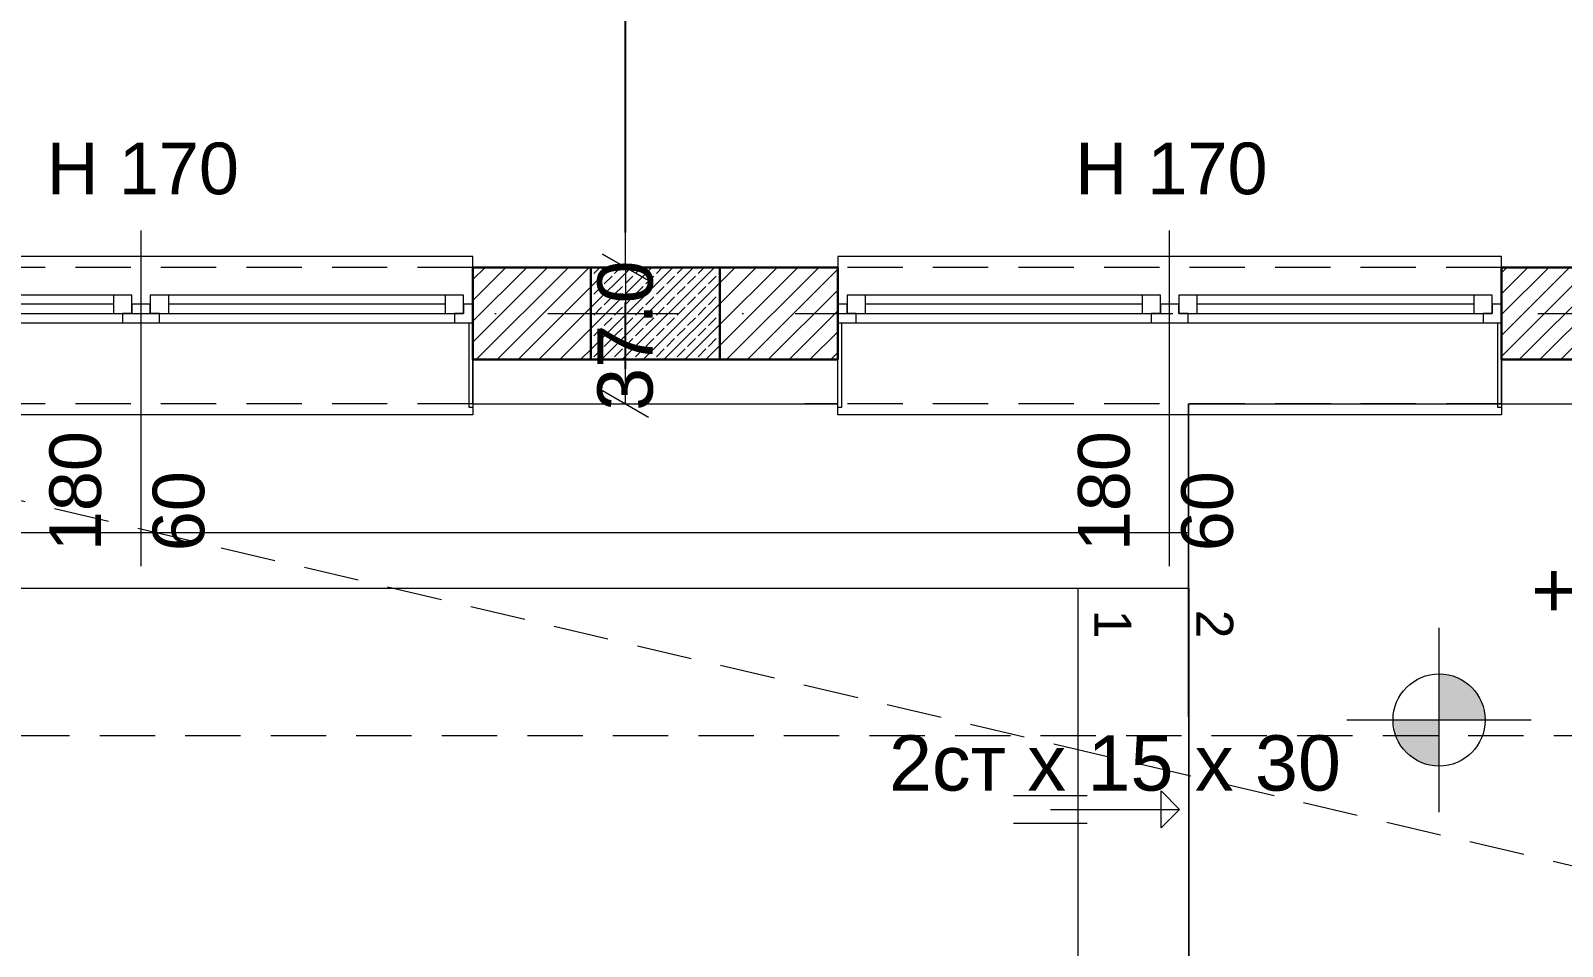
# Model space of a CAD drawing. Header units: centimetres. Extents: x 5906 to 32017, y -966 to 7982.
# Drawn here: x 16632.9 to 17048.4, y 4164.1 to 4412.5 of the extents above; entities that cross this region are included whole.
import ezdxf

# ---------------------------------------------------------------- set-up
doc = ezdxf.new("R2010")
doc.units = ezdxf.units.CM
doc.header["$MEASUREMENT"] = 0
for name, pattern in [('Dashed', [23.2, 15, -8.2]), ('Dot & Dashed', [67.027776, 35.277777, -17.638888, 0, -14.111111]), ('LTYPE007', [100, 0, -50, 0, -50])]:
    doc.linetypes.add(name, pattern=pattern)
for name, color, linetype, lineweight in [('fill_Pen_No__25', 161, 'Continuous', 13), ('fill_Pen_No__7', 7, 'Continuous', 5), ('fill_Pen_No__82', 253, 'Continuous', 13), ('колони_Pen_No__1', 7, 'Continuous', 30), ('котировки_Pen_No__1', 7, 'Continuous', 30), ('котировки_Pen_No__25', 161, 'Continuous', 13), ('ОГРАНИЧИТЕЛНИ_ЛИНИИ_Pen_No__20', 1, 'Continuous', 13), ('оси_Pen_No__4', 102, 'Continuous', 15), ('плочи_Pen_No__41', 7, 'Continuous', 13), ('покрив_Pen_No__21', 7, 'Continuous', 13), ('стени_Pen_No__1', 7, 'Continuous', 30), ('стени_Pen_No__21', 7, 'Continuous', 13), ('стени_Pen_No__3', 30, 'Continuous', 20), ('стени_Pen_No__43', 30, 'Continuous', 5), ('стени_Pen_No__7', 7, 'Continuous', 5), ('стълби_Pen_No__21', 7, 'Continuous', 13), ('стълби_Pen_No__71', 161, 'Continuous', 13)]:
    doc.layers.add(name, color=color, linetype=linetype, lineweight=lineweight)
doc.layers.add('котировки', color=7, linetype='Continuous')
doc.layers.add('размери', color=7, linetype='Continuous')
doc.styles.add('GENERATED_STYLE_1', font='arial.ttf')
doc.styles.add('GENERATED_STYLE_2', font='arial.ttf')
doc.dimstyles.new('GENERATED_STYLE__1', dxfattribs={"dimtxt": 15, "dimasz": 9.5, "dimexe": 0.18, "dimexo": 0.0625, "dimgap": 0, "dimtad": 1, "dimdec": 1, "dimzin": 0, "dimdsep": 46, "dimtxsty": 'GENERATED_STYLE_1', "dimblk": 'ARROWHEAD_2', "dimblk1": 'ARROWHEAD_2', "dimblk2": 'ARROWHEAD_2', "dimcen": 0.09, "dimse1": 1, "dimse2": 1, "dimclrd": 151, "dimclre": 151, "dimclrt": 7, "dimazin": 0, "dimtfac": 1, "dimtdec": 4, "dimtmove": 0, "dimatfit": 3, "dimfxl": 1, "dimtolj": 1, "dimtzin": 0, "dimarcsym": 0})
doc.dimstyles.new('GENERATED_STYLE__2', dxfattribs={"dimtxt": 15, "dimasz": 9.5, "dimexe": 0.18, "dimexo": 0.0625, "dimgap": 0, "dimtad": 1, "dimtih": 1, "dimtoh": 1, "dimdec": 1, "dimzin": 0, "dimdsep": 46, "dimtxsty": 'GENERATED_STYLE_1', "dimblk": 'ARROWHEAD_2', "dimblk1": 'ARROWHEAD_2', "dimblk2": 'ARROWHEAD_2', "dimcen": 0.09, "dimse1": 1, "dimse2": 1, "dimclrd": 151, "dimclre": 151, "dimclrt": 7, "dimazin": 0, "dimtfac": 1, "dimtdec": 4, "dimtmove": 0, "dimatfit": 3, "dimfxl": 1, "dimtolj": 1, "dimtzin": 0, "dimarcsym": 0})
pattern_1 = [(45, (8612.932, 5097.604), (-2.8284271, 2.8284271), [])]

# ---------------------------------------------------------------- blocks, each defined once
blk = doc.blocks.new('ARROWHEAD_2')
at = {"color": 0, "linetype": 'Continuous', "lineweight": 0}
for p, q in [((-0.378, -0.655), (0.378, 0.655)), ((0, 0), (-1, 0))]:
    blk.add_line(p, q, dxfattribs=at)
blk = doc.blocks.new('*D461')
at = {"layer": 'DEFPOINTS', "color": 0, "linetype": 'Continuous', "transparency": 16777216}
for p in [(16794.26, 4348.28), (16802.37, 4348.28), (16802.37, 4311.28)]:
    blk.add_point(p, dxfattribs=at)
at = {"layer": 'размери', "color": 151, "linetype": 'Continuous', "lineweight": -2, "transparency": 16777216}
blk.add_line((16794.26, 4320.78), (16794.26, 4338.78), dxfattribs=at)
at = {"layer": 'размери', "color": 151, "linetype": 'Continuous', "lineweight": -2, "transparency": 16777216, "xscale": 9.5, "yscale": 9.5, "zscale": 9.5}
for p, rotation in [((16794.26, 4348.28), 90), ((16794.26, 4311.28), 270)]:
    blk.add_blockref('ARROWHEAD_2', p, dxfattribs=dict(at, rotation=rotation))
at = {"layer": 'размери', "color": 7, "linetype": 'Continuous', "lineweight": 13, "transparency": 16777216, "insert": (16794.26, 4329.78), "char_height": 15, "attachment_point": 5, "rotation": 90, "style": 'GENERATED_STYLE_1'}
blk.add_mtext('\\A1;37.0', dxfattribs=at)
blk = doc.blocks.new('*D462')
at = {"layer": 'DEFPOINTS', "color": 0, "linetype": 'Continuous', "transparency": 16777216}
for p in [(16697.37, 4983.28), (16794.26, 4983.28), (16802.37, 4348.28)]:
    blk.add_point(p, dxfattribs=at)
at = {"layer": 'размери', "color": 151, "linetype": 'Continuous', "lineweight": -2, "transparency": 16777216}
for p, q in [((16794.26, 4973.78), (16794.26, 4679.62)), ((16794.26, 4357.78), (16794.26, 4628.97))]:
    blk.add_line(p, q, dxfattribs=at)
at = {"layer": 'размери', "color": 151, "linetype": 'Continuous', "lineweight": -2, "transparency": 16777216, "xscale": 9.5, "yscale": 9.5, "zscale": 9.5}
for p, rotation in [((16794.26, 4983.28), 90), ((16794.26, 4348.28), 270)]:
    blk.add_blockref('ARROWHEAD_2', p, dxfattribs=dict(at, rotation=rotation))
at = {"layer": 'размери', "color": 7, "linetype": 'Continuous', "lineweight": 13, "transparency": 16777216, "insert": (16794.26, 4654.3), "char_height": 15, "attachment_point": 5, "rotation": 90, "style": 'GENERATED_STYLE_1'}
blk.add_mtext('\\A1;635.0', dxfattribs=at)
blk = doc.blocks.new('*D532')
at = {"layer": 'DEFPOINTS', "color": 0, "linetype": 'Continuous', "transparency": 16777216}
for p in [(16572.87, 4322.07), (16752.87, 4322.07), (16752.87, 4125.32)]:
    blk.add_point(p, dxfattribs=at)
at = {"layer": 'размери', "color": 151, "linetype": 'Continuous', "lineweight": -2, "transparency": 16777216}
blk.add_line((16582.37, 4125.32), (16743.37, 4125.32), dxfattribs=at)
at = {"layer": 'размери', "color": 151, "linetype": 'Continuous', "lineweight": -2, "transparency": 16777216, "xscale": 9.5, "yscale": 9.5, "zscale": 9.5, "rotation": 180}
blk.add_blockref('ARROWHEAD_2', (16572.87, 4125.32), dxfattribs=at)
at = {"layer": 'размери', "color": 151, "linetype": 'Continuous', "lineweight": -2, "transparency": 16777216, "xscale": 9.5, "yscale": 9.5, "zscale": 9.5}
blk.add_blockref('ARROWHEAD_2', (16752.87, 4125.32), dxfattribs=at)
at = {"layer": 'размери', "color": 7, "linetype": 'Continuous', "lineweight": 13, "transparency": 16777216, "insert": (16662.84, 4132.97), "char_height": 15, "attachment_point": 5, "style": 'GENERATED_STYLE_1'}
blk.add_mtext('\\A1;180.0', dxfattribs=at)
blk = doc.blocks.new('*D533')
at = {"layer": 'DEFPOINTS', "color": 0, "linetype": 'Continuous', "transparency": 16777216}
for p in [(16752.87, 4322.07), (16851.87, 4322.07), (16851.87, 4125.32)]:
    blk.add_point(p, dxfattribs=at)
at = {"layer": 'размери', "color": 151, "linetype": 'Continuous', "lineweight": -2, "transparency": 16777216}
blk.add_line((16762.37, 4125.32), (16842.37, 4125.32), dxfattribs=at)
at = {"layer": 'размери', "color": 151, "linetype": 'Continuous', "lineweight": -2, "transparency": 16777216, "xscale": 9.5, "yscale": 9.5, "zscale": 9.5, "rotation": 180}
blk.add_blockref('ARROWHEAD_2', (16752.87, 4125.32), dxfattribs=at)
at = {"layer": 'размери', "color": 151, "linetype": 'Continuous', "lineweight": -2, "transparency": 16777216, "xscale": 9.5, "yscale": 9.5, "zscale": 9.5}
blk.add_blockref('ARROWHEAD_2', (16851.87, 4125.32), dxfattribs=at)
at = {"layer": 'размери', "color": 7, "linetype": 'Continuous', "lineweight": 13, "transparency": 16777216, "insert": (16802.35, 4132.97), "char_height": 15, "attachment_point": 5, "style": 'GENERATED_STYLE_1'}
blk.add_mtext('\\A1;99.0', dxfattribs=at)
blk = doc.blocks.new('*D534')
at = {"layer": 'DEFPOINTS', "color": 0, "linetype": 'Continuous', "transparency": 16777216}
for p in [(16851.87, 4322.07), (17031.87, 4322.07), (17031.87, 4125.32)]:
    blk.add_point(p, dxfattribs=at)
at = {"layer": 'размери', "color": 151, "linetype": 'Continuous', "lineweight": -2, "transparency": 16777216}
blk.add_line((16861.37, 4125.32), (17022.37, 4125.32), dxfattribs=at)
at = {"layer": 'размери', "color": 151, "linetype": 'Continuous', "lineweight": -2, "transparency": 16777216, "xscale": 9.5, "yscale": 9.5, "zscale": 9.5, "rotation": 180}
blk.add_blockref('ARROWHEAD_2', (16851.87, 4125.32), dxfattribs=at)
at = {"layer": 'размери', "color": 151, "linetype": 'Continuous', "lineweight": -2, "transparency": 16777216, "xscale": 9.5, "yscale": 9.5, "zscale": 9.5}
blk.add_blockref('ARROWHEAD_2', (17031.87, 4125.32), dxfattribs=at)
at = {"layer": 'размери', "color": 7, "linetype": 'Continuous', "lineweight": 13, "transparency": 16777216, "insert": (16941.84, 4132.97), "char_height": 15, "attachment_point": 5, "style": 'GENERATED_STYLE_1'}
blk.add_mtext('\\A1;180.0', dxfattribs=at)
blk = doc.blocks.new('*D535')
at = {"layer": 'DEFPOINTS', "color": 0, "linetype": 'Continuous', "transparency": 16777216}
for p in [(17031.87, 4322.07), (17129.87, 4297.07), (17129.87, 4125.32)]:
    blk.add_point(p, dxfattribs=at)
at = {"layer": 'размери', "color": 151, "linetype": 'Continuous', "lineweight": -2, "transparency": 16777216}
blk.add_line((17041.37, 4125.32), (17120.37, 4125.32), dxfattribs=at)
at = {"layer": 'размери', "color": 151, "linetype": 'Continuous', "lineweight": -2, "transparency": 16777216, "xscale": 9.5, "yscale": 9.5, "zscale": 9.5, "rotation": 180}
blk.add_blockref('ARROWHEAD_2', (17031.87, 4125.32), dxfattribs=at)
at = {"layer": 'размери', "color": 151, "linetype": 'Continuous', "lineweight": -2, "transparency": 16777216, "xscale": 9.5, "yscale": 9.5, "zscale": 9.5}
blk.add_blockref('ARROWHEAD_2', (17129.87, 4125.32), dxfattribs=at)
at = {"layer": 'размери', "color": 7, "linetype": 'Continuous', "lineweight": 13, "transparency": 16777216, "insert": (17080.85, 4132.97), "char_height": 15, "attachment_point": 5, "style": 'GENERATED_STYLE_1'}
blk.add_mtext('\\A1;98.0', dxfattribs=at)
blk = doc.blocks.new('*D546')
at = {"layer": 'DEFPOINTS', "color": 0, "linetype": 'Continuous', "transparency": 16777216}
for p in [(16499.87, 4422.07), (17104.87, 4322.07), (17104.87, 4095.32)]:
    blk.add_point(p, dxfattribs=at)
at = {"layer": 'размери', "color": 151, "linetype": 'Continuous', "lineweight": -2, "transparency": 16777216}
blk.add_line((16509.37, 4095.32), (17095.37, 4095.32), dxfattribs=at)
at = {"layer": 'размери', "color": 151, "linetype": 'Continuous', "lineweight": -2, "transparency": 16777216, "xscale": 9.5, "yscale": 9.5, "zscale": 9.5, "rotation": 180}
blk.add_blockref('ARROWHEAD_2', (16499.87, 4095.32), dxfattribs=at)
at = {"layer": 'размери', "color": 151, "linetype": 'Continuous', "lineweight": -2, "transparency": 16777216, "xscale": 9.5, "yscale": 9.5, "zscale": 9.5}
blk.add_blockref('ARROWHEAD_2', (17104.87, 4095.32), dxfattribs=at)
at = {"layer": 'размери', "color": 7, "linetype": 'Continuous', "lineweight": 13, "transparency": 16777216, "insert": (16790.9, 4102.97), "char_height": 15, "attachment_point": 5, "style": 'GENERATED_STYLE_1'}
blk.add_mtext('\\A1;605.0', dxfattribs=at)
blk = doc.blocks.new('*D552')
at = {"layer": 'DEFPOINTS', "color": 0, "linetype": 'Continuous', "transparency": 16777216}
for p in [(16474.87, 4297.07), (17129.87, 4297.07), (17129.87, 4065.32)]:
    blk.add_point(p, dxfattribs=at)
at = {"layer": 'размери', "color": 151, "linetype": 'Continuous', "lineweight": -2, "transparency": 16777216}
blk.add_line((16484.37, 4065.32), (17120.37, 4065.32), dxfattribs=at)
at = {"layer": 'размери', "color": 151, "linetype": 'Continuous', "lineweight": -2, "transparency": 16777216, "xscale": 9.5, "yscale": 9.5, "zscale": 9.5, "rotation": 180}
blk.add_blockref('ARROWHEAD_2', (16474.87, 4065.32), dxfattribs=at)
at = {"layer": 'размери', "color": 151, "linetype": 'Continuous', "lineweight": -2, "transparency": 16777216, "xscale": 9.5, "yscale": 9.5, "zscale": 9.5}
blk.add_blockref('ARROWHEAD_2', (17129.87, 4065.32), dxfattribs=at)
at = {"layer": 'размери', "color": 7, "linetype": 'Continuous', "lineweight": 13, "transparency": 16777216, "insert": (16802.34, 4072.97), "char_height": 15, "attachment_point": 5, "style": 'GENERATED_STYLE_1'}
blk.add_mtext('\\A1;655.0', dxfattribs=at)
blk = doc.blocks.new('*D553')
at = {"layer": 'DEFPOINTS', "color": 0, "linetype": 'Continuous', "transparency": 16777216}
for p in [(15274.87, 4767.08), (17129.87, 4297.07), (17129.87, 4035.32)]:
    blk.add_point(p, dxfattribs=at)
at = {"layer": 'размери', "color": 151, "linetype": 'Continuous', "lineweight": -2, "transparency": 16777216}
blk.add_line((15284.37, 4035.32), (17120.37, 4035.32), dxfattribs=at)
at = {"layer": 'размери', "color": 151, "linetype": 'Continuous', "lineweight": -2, "transparency": 16777216, "xscale": 9.5, "yscale": 9.5, "zscale": 9.5, "rotation": 180}
blk.add_blockref('ARROWHEAD_2', (15274.87, 4035.32), dxfattribs=at)
at = {"layer": 'размери', "color": 151, "linetype": 'Continuous', "lineweight": -2, "transparency": 16777216, "xscale": 9.5, "yscale": 9.5, "zscale": 9.5}
blk.add_blockref('ARROWHEAD_2', (17129.87, 4035.32), dxfattribs=at)
at = {"layer": 'размери', "color": 7, "linetype": 'Continuous', "lineweight": 13, "transparency": 16777216, "insert": (16202.37, 4042.97), "char_height": 15, "attachment_point": 5, "style": 'GENERATED_STYLE_1'}
blk.add_mtext('\\A1;1855.0', dxfattribs=at)
blk = doc.blocks.new('Level Dimension_6', base_point=(8402.03, -872.08))
at = {"layer": 'fill_Pen_No__25', "linetype": 'Continuous', "lineweight": 13}
for points in [[(8402.03, -872.08), (8414.53, -872.08), (8413.58, -867.3), (8410.87, -863.24), (8406.81, -860.53), (8402.03, -859.58)], [(8402.03, -872.08), (8389.53, -872.08), (8390.48, -876.86), (8393.19, -880.92), (8397.24, -883.63), (8402.03, -884.58)]]:
    blk.add_hatch(color=161, dxfattribs=at).paths.add_polyline_path(points)
at = {"layer": 'котировки_Pen_No__25', "color": 161, "linetype": 'Continuous', "lineweight": 13}
for p, q in [((8402.03, -897.08), (8402.03, -847.08)), ((8377.03, -872.08), (8427.03, -872.08))]:
    blk.add_line(p, q, dxfattribs=at)
blk.add_circle((8402.03, -872.08), 12.5, dxfattribs=at)
at = {"layer": 'котировки_Pen_No__1', "color": 7, "lineweight": 30, "insert": (8427.03, -847.08), "char_height": 15, "attachment_point": 7, "style": 'GENERATED_STYLE_1'}
blk.add_mtext('\\A1;{\\pql;\\fArial|b0|i0|c0|p0;\\W1.000000;+0,30}', dxfattribs=at)

msp = doc.modelspace()

# ---------------------------------------------------------------- hatches: boundary and pattern name
at = {"layer": 'fill_Pen_No__7', "linetype": 'Continuous', "lineweight": 5}
h = msp.add_hatch(dxfattribs=at)
h.set_pattern_fill('SOLID___DASHED', style=0, pattern_type=2)
h.set_pattern_definition([(45, (8612.932, 5097.604), (-2.8284271, 2.8284271), []), (45, (8611.5178, 5099.018), (-2.8284271, 2.8284271), [3, -1])])
h.paths.add_polyline_path([(16784.874, 4323.271), (16819.874, 4323.278), (16819.869, 4348.278), (16784.869, 4348.271)])
at = {"layer": 'fill_Pen_No__82', "linetype": 'Continuous', "lineweight": 13}
h = msp.add_hatch(dxfattribs=at)
h.set_pattern_fill('COMMON_BRICK', color=253, style=0, pattern_type=2)
h.set_pattern_definition(pattern_1)
h.paths.add_polyline_path([(16752.874, 4323.278), (16784.874, 4323.278), (16784.869, 4348.278), (16752.874, 4348.278)])
h = msp.add_hatch(dxfattribs=at)
h.set_pattern_fill('COMMON_BRICK', color=253, style=0, pattern_type=2)
h.set_pattern_definition(pattern_1)
h.paths.add_polyline_path([(16819.874, 4323.278), (16851.874, 4323.278), (16851.874, 4348.278), (16819.869, 4348.278)])
h = msp.add_hatch(dxfattribs=at)
h.set_pattern_fill('COMMON_BRICK', color=253, style=0, pattern_type=2)
h.set_pattern_definition(pattern_1)
h.paths.add_polyline_path([(17031.874, 4348.278), (17031.874, 4323.278), (17094.879, 4323.278), (17094.879, 4348.278)])

# ---------------------------------------------------------------- linework, layer by layer
at = {"layer": 'колони_Pen_No__1', "color": 7, "linetype": 'Continuous', "lineweight": 30}
msp.add_lwpolyline([(16784.874, 4323.271), (16784.869, 4348.271), (16819.869, 4348.278), (16819.874, 4323.278)], close=True, dxfattribs=at)
at = {"layer": 'ОГРАНИЧИТЕЛНИ_ЛИНИИ_Pen_No__20', "color": 1, "linetype": 'Dashed', "lineweight": 13, "flags": 128}
msp.add_lwpolyline([(14539.202, 4777.163), (14828.894, 4708.985), (16373.296, 4345.514), (17110.126, 4172.103), (17325.916, 5208.188), (17136.624, 5800.45), (17065.404, 5800.315), (16523.924, 5803.072), (15974.375, 5805.881), (15849.825, 5812.268), (15530.569, 5828.639), (15239.671, 5843.555), (14989.229, 5856.397), (14640.521, 5858.384), (14539.202, 5858.915)], dxfattribs=at)
at = {"layer": 'оси_Pen_No__4', "color": 102, "linetype": 'Dot & Dashed', "lineweight": 15}
msp.add_line((14759.366, 4335.783), (17428.848, 4335.783), dxfattribs=at)
at = {"layer": 'плочи_Pen_No__41', "color": 7, "linetype": 'Continuous', "lineweight": 13}
for points in [[(16042.874, 4411.283), (16042.874, 4361.278), (16102.874, 4361.277), (16102.872, 4241.28), (16342.889, 4241.332), (16342.911, 4141.275), (16947.036, 4141.406), (16946.999, 4311.278)], [(16946.999, 4311.278), (17141.874, 4311.278)]]:
    msp.add_lwpolyline(points, dxfattribs=at)
msp.add_lwpolyline([(16462.874, 4261.278), (16947.036, 4261.278), (16946.999, 4311.278), (16946.999, 4276.278), (16477.872, 4276.278), (16477.872, 4311.278), (16462.874, 4311.278)], close=True, dxfattribs=at)
at = {"layer": 'покрив_Pen_No__21', "color": 7, "linetype": 'Dashed', "lineweight": 13}
msp.add_lwpolyline([(15017.374, 5115.783), (15017.374, 4691.283), (15237.376, 4691.283), (15237.376, 4361.28), (16091.878, 4361.28), (16091.878, 4411.283), (16042.874, 4411.283), (16042.874, 4761.236), (16277.644, 4996.426), (16511.428, 4762.389), (16512.235, 4411.283), (16442.874, 4411.286), (16442.864, 4221.278), (17231.875, 4221.278), (17231.865, 5115.783)], dxfattribs=at)
at = {"layer": 'стени_Pen_No__1', "color": 7, "linetype": 'Continuous', "lineweight": 30}
for p, q in [((16752.874, 4338.278), (16752.874, 4348.278)), ((16752.874, 4338.278), (16752.874, 4348.278)), ((16851.874, 4338.278), (16851.874, 4348.278)), ((16851.874, 4338.278), (16851.874, 4348.278)), ((17031.874, 4338.278), (17031.874, 4348.278)), ((17031.874, 4338.278), (17031.874, 4348.278)), ((16752.874, 4333.278), (16752.874, 4338.278)), ((16752.874, 4333.278), (16752.874, 4338.278)), ((16752.874, 4333.278), (16752.874, 4338.278)), ((16851.874, 4333.278), (16851.874, 4338.278)), ((16851.874, 4333.278), (16851.874, 4338.278)), ((16851.874, 4333.278), (16851.874, 4338.278)), ((17031.874, 4333.278), (17031.874, 4338.278)), ((17031.874, 4333.278), (17031.874, 4338.278)), ((17031.874, 4333.278), (17031.874, 4338.278)), ((16752.874, 4323.278), (16752.874, 4333.278)), ((16752.874, 4323.278), (16752.874, 4333.278)), ((16752.874, 4323.278), (16752.874, 4333.278)), ((16752.874, 4323.278), (16752.874, 4333.278)), ((16752.874, 4323.278), (16752.874, 4333.278)), ((16851.874, 4323.278), (16851.874, 4333.278)), ((16851.874, 4323.278), (16851.874, 4333.278)), ((16851.874, 4323.278), (16851.874, 4333.278)), ((16851.874, 4323.278), (16851.874, 4333.278)), ((16851.874, 4323.278), (16851.874, 4333.278)), ((17031.874, 4323.278), (17031.874, 4333.278)), ((17031.874, 4323.278), (17031.874, 4333.278)), ((17031.874, 4323.278), (17031.874, 4333.278)), ((17031.874, 4323.278), (17031.874, 4333.278)), ((17031.874, 4323.278), (17031.874, 4333.278)), ((16752.874, 4323.278), (16851.874, 4323.278)), ((17031.874, 4323.278), (17104.874, 4323.278))]:
    msp.add_line(p, q, dxfattribs=at)
for points in [[(16851.874, 4348.278), (16752.874, 4348.278)], [(17104.874, 4348.278), (17031.874, 4348.278)]]:
    msp.add_lwpolyline(points, dxfattribs=at)
at = {"layer": 'стени_Pen_No__21', "color": 7, "linetype": 'Continuous', "lineweight": 13}
for p, q in [((16752.874, 4351.278), (16572.874, 4351.278)), ((16752.874, 4348.278), (16752.874, 4351.278)), ((17031.874, 4351.278), (16851.874, 4351.278)), ((16851.874, 4351.278), (16851.874, 4348.278)), ((17031.874, 4348.278), (17031.874, 4351.278)), ((16655.374, 4340.778), (16580.374, 4340.778)), ((16655.374, 4340.778), (16580.374, 4340.778)), ((16655.374, 4338.278), (16580.374, 4338.278)), ((16660.374, 4340.778), (16655.374, 4340.778)), ((16655.374, 4340.778), (16655.374, 4335.778)), ((16660.374, 4335.778), (16660.374, 4340.778)), ((16662.874, 4338.278), (16660.374, 4338.278)), ((16660.374, 4338.278), (16660.374, 4335.778)), ((16665.374, 4338.278), (16662.874, 4338.278)), ((16670.374, 4340.778), (16665.374, 4340.778)), ((16665.374, 4340.778), (16665.374, 4335.778)), ((16665.374, 4335.778), (16665.374, 4338.278)), ((16745.374, 4340.778), (16670.374, 4340.778)), ((16670.374, 4335.778), (16670.374, 4340.778)), ((16745.374, 4340.778), (16670.374, 4340.778)), ((16745.374, 4338.278), (16670.374, 4338.278)), ((16750.374, 4340.778), (16745.374, 4340.778)), ((16745.374, 4340.778), (16745.374, 4335.778)), ((16750.374, 4335.778), (16750.374, 4340.778)), ((16752.874, 4338.278), (16750.374, 4338.278)), ((16750.374, 4338.278), (16750.374, 4335.778)), ((16854.374, 4338.278), (16851.874, 4338.278)), ((16859.374, 4340.778), (16854.374, 4340.778)), ((16854.374, 4340.778), (16854.374, 4335.778)), ((16854.374, 4335.778), (16854.374, 4338.278)), ((16934.374, 4340.778), (16859.374, 4340.778)), ((16859.374, 4335.778), (16859.374, 4340.778)), ((16934.374, 4340.778), (16859.374, 4340.778)), ((16934.374, 4338.278), (16859.374, 4338.278)), ((16939.374, 4340.778), (16934.374, 4340.778)), ((16934.374, 4340.778), (16934.374, 4335.778)), ((16939.374, 4335.778), (16939.374, 4340.778)), ((16941.874, 4338.278), (16939.374, 4338.278)), ((16939.374, 4338.278), (16939.374, 4335.778)), ((16944.374, 4338.278), (16941.874, 4338.278)), ((16949.374, 4340.778), (16944.374, 4340.778)), ((16944.374, 4340.778), (16944.374, 4335.778)), ((16944.374, 4335.778), (16944.374, 4338.278)), ((17024.374, 4340.778), (16949.374, 4340.778)), ((16949.374, 4335.778), (16949.374, 4340.778)), ((17024.374, 4340.778), (16949.374, 4340.778)), ((17024.374, 4338.278), (16949.374, 4338.278)), ((17029.374, 4340.778), (17024.374, 4340.778)), ((17024.374, 4340.778), (17024.374, 4335.778)), ((17029.374, 4335.778), (17029.374, 4340.778)), ((17031.874, 4338.278), (17029.374, 4338.278)), ((17029.374, 4338.278), (17029.374, 4335.778)), ((16580.374, 4335.778), (16655.374, 4335.778)), ((16655.374, 4335.778), (16660.374, 4335.778)), ((16660.374, 4335.778), (16657.874, 4335.778)), ((16657.874, 4335.778), (16657.874, 4333.278)), ((16667.874, 4335.778), (16665.374, 4335.778)), ((16665.374, 4335.778), (16670.374, 4335.778)), ((16667.874, 4333.278), (16667.874, 4335.778)), ((16670.374, 4335.778), (16745.374, 4335.778)), ((16745.374, 4335.778), (16750.374, 4335.778)), ((16750.374, 4335.778), (16747.874, 4335.778)), ((16747.874, 4335.778), (16747.874, 4333.278)), ((16856.874, 4335.778), (16854.374, 4335.778)), ((16854.374, 4335.778), (16859.374, 4335.778)), ((16856.874, 4333.278), (16856.874, 4335.778)), ((16859.374, 4335.778), (16934.374, 4335.778)), ((16934.374, 4335.778), (16939.374, 4335.778)), ((16939.374, 4335.778), (16936.874, 4335.778)), ((16936.874, 4335.778), (16936.874, 4333.278)), ((16946.874, 4335.778), (16944.374, 4335.778)), ((16944.374, 4335.778), (16949.374, 4335.778)), ((16946.874, 4333.278), (16946.874, 4335.778)), ((16949.374, 4335.778), (17024.374, 4335.778)), ((17024.374, 4335.778), (17029.374, 4335.778)), ((17029.374, 4335.778), (17026.874, 4335.778)), ((17026.874, 4335.778), (17026.874, 4333.278)), ((16577.874, 4333.278), (16657.874, 4333.278)), ((16657.874, 4333.278), (16662.874, 4333.278)), ((16662.874, 4333.278), (16667.874, 4333.278)), ((16667.874, 4333.278), (16747.874, 4333.278)), ((16747.874, 4333.278), (16752.874, 4333.278)), ((16851.874, 4333.278), (16856.874, 4333.278)), ((16856.874, 4333.278), (16936.874, 4333.278)), ((16936.874, 4333.278), (16941.874, 4333.278)), ((16941.874, 4333.278), (16946.874, 4333.278)), ((16946.874, 4333.278), (17026.874, 4333.278)), ((17026.874, 4333.278), (17031.874, 4333.278)), ((16752.874, 4311.278), (16752.874, 4308.278)), ((16851.874, 4308.278), (16851.874, 4311.278)), ((17031.874, 4311.278), (17031.874, 4308.278)), ((16752.874, 4308.278), (16572.874, 4308.278)), ((17031.874, 4308.278), (16851.874, 4308.278))]:
    msp.add_line(p, q, dxfattribs=at)
at = {"layer": 'стени_Pen_No__21', "color": 7, "linetype": 'Dashed', "lineweight": 13}
for p, q in [((16752.874, 4348.278), (16572.874, 4348.278)), ((17031.874, 4348.278), (16851.874, 4348.278)), ((16752.874, 4311.278), (16572.874, 4311.278)), ((17031.874, 4311.278), (16851.874, 4311.278))]:
    msp.add_line(p, q, dxfattribs=at)
at = {"layer": 'стени_Pen_No__3', "color": 30, "linetype": 'Continuous', "lineweight": 20}
for p, q in [((16752.874, 4311.278), (16752.874, 4323.278)), ((16752.874, 4311.278), (16752.874, 4323.278)), ((16752.874, 4311.278), (16752.874, 4323.278)), ((16752.874, 4311.278), (16752.874, 4323.278)), ((16752.874, 4311.278), (16752.874, 4323.278)), ((16851.874, 4311.278), (16851.874, 4323.278)), ((16851.874, 4311.278), (16851.874, 4323.278)), ((16851.874, 4311.278), (16851.874, 4323.278)), ((16851.874, 4311.278), (16851.874, 4323.278)), ((16851.874, 4311.278), (16851.874, 4323.278)), ((17031.874, 4311.278), (17031.874, 4323.278)), ((17031.874, 4311.278), (17031.874, 4323.278)), ((17031.874, 4311.278), (17031.874, 4323.278)), ((17031.874, 4311.278), (17031.874, 4323.278)), ((17031.874, 4311.278), (17031.874, 4323.278)), ((16752.874, 4311.278), (16761.874, 4311.278)), ((16752.874, 4311.278), (16761.874, 4311.278)), ((16752.874, 4311.278), (16761.874, 4311.278)), ((16851.874, 4311.278), (16842.874, 4311.278)), ((16851.874, 4311.278), (16842.874, 4311.278)), ((16851.874, 4311.278), (16842.874, 4311.278)), ((17031.874, 4311.278), (17040.874, 4311.278)), ((17031.874, 4311.278), (17040.874, 4311.278)), ((17031.874, 4311.278), (17040.874, 4311.278))]:
    msp.add_line(p, q, dxfattribs=at)
for points in [[(16752.874, 4311.278), (16851.874, 4311.278)], [(17031.874, 4311.278), (17141.874, 4311.278)]]:
    msp.add_lwpolyline(points, dxfattribs=at)
at = {"layer": 'стени_Pen_No__43', "color": 30, "linetype": 'Continuous', "lineweight": 5}
for p, q in [((16751.874, 4310.278), (16751.874, 4333.278)), ((16751.874, 4333.278), (16752.874, 4333.278)), ((16752.874, 4333.278), (16752.874, 4310.278)), ((16851.874, 4310.278), (16851.874, 4333.278)), ((16851.874, 4333.278), (16852.874, 4333.278)), ((16852.874, 4333.278), (16852.874, 4310.278)), ((17030.874, 4310.278), (17030.874, 4333.278)), ((17030.874, 4333.278), (17031.874, 4333.278)), ((17031.874, 4333.278), (17031.874, 4310.278)), ((16752.874, 4310.278), (16751.874, 4310.278)), ((16852.874, 4310.278), (16851.874, 4310.278)), ((17031.874, 4310.278), (17030.874, 4310.278))]:
    msp.add_line(p, q, dxfattribs=at)
at = {"layer": 'стени_Pen_No__7', "color": 7, "linetype": 'Continuous', "lineweight": 5}
for p, q in [((16662.874, 4267.286), (16662.874, 4358.278)), ((16941.874, 4267.286), (16941.874, 4358.278))]:
    msp.add_line(p, q, dxfattribs=at)
at = {"layer": 'стълби_Pen_No__21', "color": 7, "linetype": 'Continuous', "lineweight": 13}
for p, q in [((16909.536, 4261.277), (16944.536, 4261.278)), ((16917.038, 4141.277), (16917.036, 4261.277)), ((16944.536, 4261.278), (16947.036, 4261.278)), ((16947.036, 4261.278), (16947.038, 4141.278)), ((16899.537, 4205.027), (16919.537, 4205.027)), ((16909.537, 4201.277), (16944.537, 4201.278)), ((16899.537, 4197.527), (16919.537, 4197.527))]:
    msp.add_line(p, q, dxfattribs=at)
at = {"layer": 'стълби_Pen_No__21', "color": 7, "linetype": 'Dashed', "lineweight": 13}
msp.add_line((16909.537, 4201.277), (16944.537, 4201.278), dxfattribs=at)
at = {"layer": 'стълби_Pen_No__21', "color": 7, "linetype": 'Continuous', "lineweight": 13}
msp.add_lwpolyline([(16944.537, 4201.278), (16939.537, 4196.278), (16939.537, 4206.278)], close=True, dxfattribs=at)
at = {"layer": 'стълби_Pen_No__21', "color": 7, "linetype": 'LTYPE007', "lineweight": 13}
msp.add_lwpolyline([(16944.537, 4201.278), (16939.537, 4196.278), (16939.537, 4206.278)], close=True, dxfattribs=at)

# ---------------------------------------------------------------- block references
at = {"layer": 'котировки', "color": 161, "lineweight": 13}
msp.add_blockref('Level Dimension_6', (17014.96, 4225.524), dxfattribs=at)

# ---------------------------------------------------------------- texts
at = {"layer": 'стени_Pen_No__7', "color": 7, "linetype": 'Continuous', "lineweight": 5, "char_height": 14, "attachment_point": 7, "style": 'GENERATED_STYLE_1'}
for insert in [(16637.257, 4364.044), (16916.257, 4364.044)]:
    msp.add_mtext('\\A1;{\\pql;\\pt0;\\fArial|b0|i0|c0|p0;\\W1.000000;H 170\\fArial|b0|i0|c0|p0;\\W1.000000;\\A1{\\H.66x;\\S^  ;}\\fArial|b0|i0|c0|p0;\\W1.000000;\\fArial|b0|i0|c0|p0;\\W1.000000;}', dxfattribs=dict(at, insert=insert))
at = {"layer": 'стени_Pen_No__7', "color": 7, "linetype": 'Continuous', "lineweight": 5, "char_height": 14, "attachment_point": 7, "rotation": 90, "style": 'GENERATED_STYLE_1'}
for s, insert in [('\\A1;{\\pql;\\pt0;\\fArial|b0|i0|c0|p0;\\W1.000000;180\\fArial|b0|i0|c0|p0;\\W1.000000;\\A1{\\H.66x;\\S^  ;}\\fArial|b0|i0|c0|p0;\\W1.000000;\\fArial|b0|i0|c0|p0;\\W1.000000;}', (16656.108, 4271.278)), ('\\A1;{\\pql;\\pt0;\\fArial|b0|i0|c0|p0;\\W1.000000;180\\fArial|b0|i0|c0|p0;\\W1.000000;\\A1{\\H.66x;\\S^  ;}\\fArial|b0|i0|c0|p0;\\W1.000000;\\fArial|b0|i0|c0|p0;\\W1.000000;}', (16935.108, 4271.278)), ('\\A1;{\\pql;\\pt0;\\fArial|b0|i0|c0|p0;\\W1.000000;60\\fArial|b0|i0|c0|p0;\\W1.000000;\\A1{\\H.66x;\\S^  ;}\\fArial|b0|i0|c0|p0;\\W1.000000;\\fArial|b0|i0|c0|p0;\\W1.000000;}', (16684.108, 4271.278)), ('\\A1;{\\pql;\\pt0;\\fArial|b0|i0|c0|p0;\\W1.000000;60\\fArial|b0|i0|c0|p0;\\W1.000000;\\A1{\\H.66x;\\S^  ;}\\fArial|b0|i0|c0|p0;\\W1.000000;\\fArial|b0|i0|c0|p0;\\W1.000000;}', (16963.108, 4271.278))]:
    msp.add_mtext(s, dxfattribs=dict(at, insert=insert))
at = {"layer": 'стълби_Pen_No__21', "color": 7, "linetype": 'Continuous', "lineweight": 13, "insert": (16927.037, 4206.159), "char_height": 15, "attachment_point": 8, "rotation": 0.00086, "style": 'GENERATED_STYLE_2'}
msp.add_mtext('\\A1;{\\pqc;\\pt710;\\fArial|b0|i0|c0|p0;\\W1.000000;2ст x 15 x 3\\fArial|b0|i0|c0|p0;\\W1.000000;0}', dxfattribs=at)
at = {"layer": 'стълби_Pen_No__71', "color": 161, "linetype": 'Continuous', "lineweight": 13, "char_height": 10, "attachment_point": 6, "rotation": 270.00086, "style": 'GENERATED_STYLE_2'}
for s, insert in [('\\A1;{\\pqr;\\fArial|b0|i0|c0|p0;\\W1.000000;2}', (16954.108, 4247.651)), ('\\A1;{\\pqr;\\fArial|b0|i0|c0|p0;\\W1.000000;1}', (16926.451, 4247.65))]:
    msp.add_mtext(s, dxfattribs=dict(at, insert=insert))

# ---------------------------------------------------------------- dimensions: what is measured, and where the dimension line sits
at = {"layer": 'размери', "color": 151, "linetype": 'Continuous', "lineweight": 13}
for base, p1, p2, picture, middle in [((16794.257, 4983.278), (16802.374, 4348.278), (16697.374, 4983.278), '*D462', (16794.257, 4654.299)), ((16794.257, 4348.278), (16802.374, 4311.278), (16802.374, 4348.278), '*D461', (16794.257, 4329.778))]:
    dim = msp.add_linear_dim(base=base, p1=p1, p2=p2, angle=90, dimstyle='GENERATED_STYLE__1', dxfattribs=at)
    dim.commit()
    dim.dimension.update_dxf_attribs({"geometry": picture, "text_midpoint": middle, "dimtype": 160, "text_rotation": 90})
for base, p1, p2, picture, middle in [((17129.874, 4035.316), (15274.874, 4767.079), (17129.874, 4297.074), '*D553', (16202.366, 4035.316)), ((17104.874, 4095.316), (16499.874, 4422.074), (17104.874, 4322.074), '*D546', (16790.895, 4095.316)), ((16752.874, 4125.316), (16572.874, 4322.074), (16752.874, 4322.074), '*D532', (16662.836, 4125.316)), ((16851.874, 4125.316), (16752.874, 4322.074), (16851.874, 4322.074), '*D533', (16802.349, 4125.316)), ((17031.874, 4125.316), (16851.874, 4322.074), (17031.874, 4322.074), '*D534', (16941.836, 4125.316)), ((17129.874, 4125.316), (17031.874, 4322.074), (17129.874, 4297.074), '*D535', (17080.849, 4125.316)), ((17129.874, 4065.316), (16474.874, 4297.074), (17129.874, 4297.074), '*D552', (16802.336, 4065.316))]:
    dim = msp.add_linear_dim(base=base, p1=p1, p2=p2, dimstyle='GENERATED_STYLE__2', dxfattribs=at)
    dim.commit()
    dim.dimension.update_dxf_attribs({"geometry": picture, "text_midpoint": middle, "dimtype": 160})

doc.saveas('drawing.dxf')
